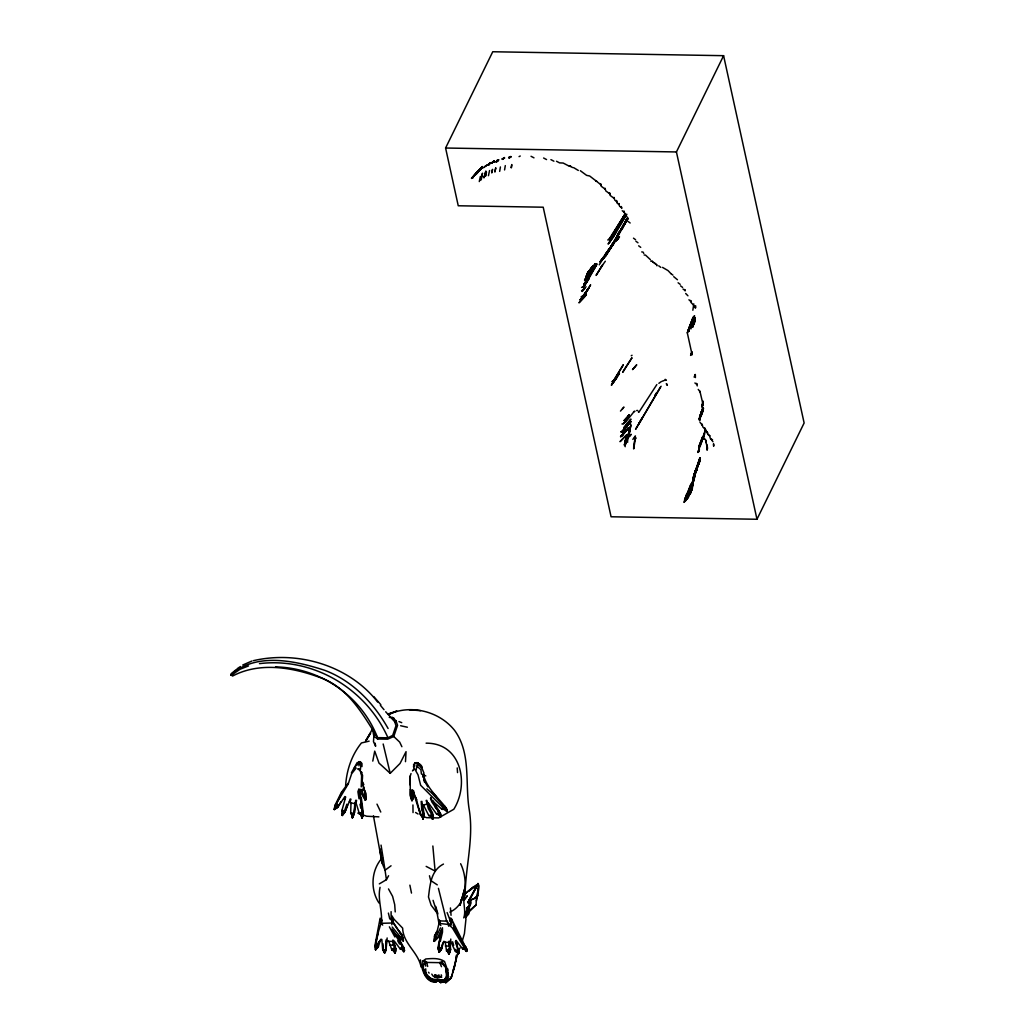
<?xml version="1.0" encoding="UTF-8"?>
<svg xmlns="http://www.w3.org/2000/svg" width="1035" height="1035" viewBox="0 0 1035 1035"><rect width="100%" height="100%" fill="white"/><g stroke="black" fill="none" stroke-linecap="round" stroke-linejoin="round"><path stroke-width="1.5" d="M345.703 796.937L341.744 811.142L342.236 815.451L344.965 809.758M424.531 782.305L423.625 775.914M413.457 766.754L414.699 763.106L418.049 763.015L421.905 768.061L423.975 773.145L422.668 777.026M443.808 965.707L442.23 961.256M361.965 766.599L361.978 763.468L359.934 761.657L358.213 762.407L356.299 765.589M700.19 457.845L694.149 475.091L700.126 458.621L698.327 464.883M702.558 410.403L700.255 418.036M699.104 451.609L699.142 449.332L699.311 450.988M409.951 776.198L410.093 784.892M628.905 436.175L629.345 432.798L628.905 435.58M342.417 815.476L342.197 813.717M701.821 414.737L702.066 410.235L701.251 415.19M354.229 813.238L352.392 817.883L352.068 812.773M427.675 966.444L426.549 961.955L424.712 961.916L425.734 966.121M380.557 939.858L378.461 946.275L375.511 949.807L375.705 947.594L374.774 946.378L380.13 918.148M359.029 798.787L357.903 791.723L358.783 789.304L365.213 800.003L365.096 796.665M378.616 941.746L377.646 944.929L378.461 946.275L375.55 949.794L375.446 945.395L378.098 933.324M435.088 974.672L435.774 975.591L438.749 975.643L435.774 975.746L435.903 974.905M462.05 941.837L464.43 933.57L465.944 919.132L465.038 913.983L466.901 912.249L467.587 909.933C465.866 905.638 473.862 906.039 469.942 899.324L478.002 883.502L469.502 899.195L470.11 903.659M449.022 954.192L450.613 949.574L449.992 942.083M699.764 459.838L697.254 467.859M386.844 941.074L386.068 949.612C383.649 958.669 387.077 942.963 386.301 941.074L387.569 940.517L388.824 941.371L391.929 950.13L393.572 950.829L395.008 953.287L395.228 948.021L392.977 940.065M415.966 763.351L417.001 762.627L417.674 763.416L417.532 766.624L420.909 769.742L421.413 774.012L425.799 775.914M458.751 950.777L459.152 952.071L458.039 954.361L457.664 952.95L455.426 951.424L450.652 941.527L450.768 939.043M362.379 779.368L362.573 775.383L361.409 772.291M465.452 917.683L468.79 913.905L469.373 911.537L476.139 904.81C476.035 897.837 478.584 891.096 478.351 883.929L478.002 883.502M476.333 900.903C480.952 879.957 480.615 881.031 465.103 893.748C461.701 901.42 466.617 910.166 463.745 917.89M405.487 761.657L406.043 751.669L400.053 763.442L390.208 773.339L378.991 763.08L374.722 751.138L372.781 761.1M413.689 790.908L414.052 794.764L412.085 800.805L412.124 797.416M360.206 771.541L361.111 762.42M477.937 888.677L477.523 895.78L473.59 898.975L469.269 900.308L473.59 898.975L477.924 895.844M361.228 786.898L361.629 775.771L360.672 772.718M410.572 790.352C410.675 804.337 414.272 802.125 412.68 790.21L411.141 790.391L412.046 799.253M439.099 948.487L439.332 944.774M449.203 941.061L448.957 944.813L450.613 949.574L448.97 954.192M707.19 448.892L707.358 446.758L707.099 450.186L707.241 447.146L707.552 448.854M386.159 939.741L385.9 948.163L384.709 953.093L382.704 949.807L381.837 939.469L380.945 939.211L378.37 943.597L377.749 947.711L374.774 946.378L376.585 945.175M469.075 911.744L469.308 905.987M358.873 765.835L360.167 762.174L358.977 761.631L356.959 765.007M692.842 484.833L688.197 497.9M342.404 815.451L344.797 812.359L349.351 801.543L350.981 802.811L350.684 813.51L351.784 814.623C353.271 825.024 355.354 801.737 355.691 800.249M356.583 800.327L356.092 803.018L359.468 813.963C361.914 813.782 361.28 820.406 362.78 816.499L361.745 806.899M403.741 951.618L402.266 947.012L403.766 947.53L404.517 950.415C403.753 953.908 402.499 947.995 400.247 948.991L394.451 941.268L392.873 940.479C391.993 945.136 396.741 948.888 395.034 953.274M627.365 440.69L629.526 428.684L628.801 432.514L629.138 429.318M354.979 806.77L354.746 812.436M423.25 968.527L423.587 964.542L426.329 962.434L439.746 962.654L444.015 964.892C446.952 969.303 448.879 975.358 446.072 980.287L444.313 981.542L439.034 980.753C430.858 984.311 424.169 975.953 423.25 968.527C425.773 978.994 434.907 981.697 444.157 980.365L446.421 976.781L446.279 968.915M699.324 461.908L695.119 473.81M421.154 801.426L421.452 804.13L423.38 804.971L428.826 815.58L430.948 816.369L432.488 819.228L432.695 815.994L428.322 808.633L426.963 803.082L428.8 803.432L436.524 813.924L439.72 815.58C441.841 819.397 439.603 811.052 437.559 810.418M430.845 797.325L431.828 800.391L442.061 809.357L444.416 809.448L446.965 811.44L446.408 808.257L444.701 806.11C436.873 796.458 426.071 786.91 423.406 774.271M361.836 817.818L363.272 812.941L361.215 797.092M695.197 376.015L695.326 374.657L695.416 377.581M421.814 807.805L423.302 812.967L423.186 818.905L421.4 814.674M467.212 915.341L469.075 910.166M700.126 459.178L699.893 461.584L700.242 457.975M465.103 893.748C465.789 865.726 473.823 837.91 469.269 809.965C464.831 783.482 471.404 753.493 454.637 730.451C439.513 711.343 410.791 703.994 388.72 714.422L396.832 711.058L387.814 714.008M695.662 305.752L695.416 308.197L694.045 305.907L695.675 307.266L693.592 305.726M693.98 478.675L693.722 481.133L695.106 474.729M456.668 950.816L458.246 954.373L458.971 951.915L455.659 940.841M696.891 468.299L696.646 470.602L697.564 465.815L696.219 470.77M713.516 446.007L713.542 443.756L713.891 445.943M395.655 951.902L395.823 948.603L393.649 941.074M441.221 974.841L441.583 975.902L440.121 976.846L435.114 976.768L432.979 975.966L431.789 974.103M701.95 405.979L702.804 402.24M441.647 931.5L438.568 944.373L438.103 948.797L439.047 952.226L441.298 949.69L441.867 945.304L443.924 941.281L445.27 942.277L446.551 951.036L450.07 951.126L449.061 946.093L449.488 942.406L450.652 941.527M451.687 976.419L455.038 964.995L456.383 955.176M345.599 786.38C346.402 770.764 351.538 755.188 361.448 742.949L369.12 741.151M691.005 328.884L691.678 324.602M504.575 169.947L505.3 165.6M625.981 436.692L625.606 439.81L626.136 436.175L625.308 436.408M352.392 817.883L354.216 811.595L354.837 803.082M499.672 171.383L500.41 166.958M692.557 487.563L691.742 490.474M457.599 950.246L458.156 954.348L458.828 952.303L455.4 941.759L456.099 940.492L462.826 949.16L465.983 949.134L466.604 951.385L467.057 950.117L451.299 918.524L449.85 917.89M439.681 948.37L439.306 952.252M386.818 940.44L387.155 937.969M447.43 975.824L447.832 972.835M625.916 437.65L624.493 445.49L626.615 435.386M412.499 799.214L412.978 793.91M362.134 817.896L363.013 813.678M403.922 951.644L403.495 948.215L391.748 929.158L398.048 937.063L403.314 940.841L402.175 934.825L399.07 931.008M466.28 913.271L465.879 917.269L465.491 916.35L468.415 913.362M629.306 433.005L628.905 435.774C630.199 428.141 627.857 439.978 628.918 434.648M692.428 327.358L694.77 318.948M438.09 813.161L440.535 817.158L440.405 814.351L431.918 802.06L430.444 798.373M447.508 949.483L446.551 951.036L447.935 951.721L448.711 954.154L449.112 951.256L450.212 951.437M698.651 447.948L705.547 430.068M628.866 433.587L628.84 434.959M479.283 181.578L480.356 176.493M488.455 175.678L489.555 170.516M464.327 946.896L466.035 946.934L466.669 951.359L464.728 949.393M625.8 438.581L626.033 436.214M455.555 962.201L456.5 956.508M690.164 326.465L693.942 317.163L688.404 331.51M345.496 810.935L347.488 805.165M480.706 180.064L481.948 174.643M694.977 473.655L694.472 476.605L696.671 468.519M455.322 963.352L452.877 972.046M417.467 763.507L416.135 769.885M450.898 925.355L452.282 922.056L451.299 918.524M365.213 800.003L365.51 794.324L362.832 784.09M422.953 818.918L424.039 813.652L422.422 804.208M449.526 952.847L449.889 948.953L448.621 948.927M694.627 321.277L694.951 319.517L695.171 320.876M451.868 976.238L452.36 973.676M440.276 941.527L442.501 932.082L442.45 927.761L437.909 937.749L434.092 941.307L434.48 936.119L437.404 930.193L439.681 920.529M699.117 450.484L699.414 448.983M700.061 446.46L704.524 433.937M389.289 717.423L392.278 717.449L395.887 720.632L397.582 725.302L393.753 736.506L387.633 739.171L377.633 739.003L377.542 737.632C362.496 713.749 347.592 686.567 318.625 677.032C291.404 667.096 259.267 661.96 232.603 676.023L230.87 674.781L231.284 673.617L236.122 669.671M340.916 801.776L337.552 807.572L334.279 809.525L334.952 805.333L341.653 791.904M362.936 794.595C370.426 811.97 361.616 781.244 362.159 780.364M628.646 436.007L630.237 429.603M699.375 461.933L699.776 460.006M382.083 920.063C379.185 929.417 375.188 940.168 375.55 949.794M342.184 815.386L343.465 810.47M362.729 812.1L361.745 811.919L362.004 817.87L360.866 813.394M690.63 493.527L691.781 489.18M693.217 481.482L695.093 475.453M701.523 412.745L702.713 408.088M693.372 322.532L692.661 325.792L694.356 319.996L692.92 326.504L694.873 318.741M352.288 817.857L352.896 814.26L353.634 814.39M693.398 322.092L692.674 325.365L694.847 318.043M626.33 436.447L626.46 435.851M692.48 485.984L692.92 483.966M693.812 303.915L692.842 310.241M440.47 936.067L438.103 948.797L441.298 949.69L443.679 941.734M413.754 768.669L414.31 766.34M463.175 947.711L462.826 949.16L465.931 947.931L453.589 927.282M694.64 318.767L693.76 322.364L694.886 318.314M702.39 409.963L701.523 413.534L703.347 407.868M375.589 948.565L377.659 945.421M694.019 476.85L696.878 468.622M703.14 402.11L702.493 404.672L702.881 400.946L703.27 405.681M627.184 438.711L628.439 433.807M689.271 494.898L692.027 486.385M629.215 433.484L630.988 424.906L628.982 433.057M683.954 502.35L686.865 493.501M692.79 324.589L693.851 320.617M686.787 499.362L689.827 490.267M685.377 500.837L688.495 491.586M481.003 178.369L482.517 173.207L481.262 179.624M439.694 951.1L440.858 947.659L441.686 948.422L439.293 952.226L438.374 948.125L439.759 947.594M699.621 458.932L698.483 463.072L699.867 458.492M702.286 409.485L700.397 416.225L702.286 409.485L700.811 414.285M689.724 494.678L692.816 485.117L688.792 495.571M458 952.821L452.554 972.383M700.048 416.652L702.998 408.036L699.492 419.99L699.699 416.652L701.342 412.189L699.324 419.227L702.597 408.954L699.44 418.295L699.647 420.753L699.699 416.652L703.011 408.165M695.028 318.961L694.097 323.877L695.093 318.689M690.345 492.324L691.652 487.847M693.709 479.852L691.561 487.149L693.709 479.852L692.208 484.716M365.523 799.964L365.924 793.327L364.204 789.563M440.535 817.158L440.923 814.17L432.708 800.508M694.252 320.268L694.951 317.939M697.706 464.443L696.309 469.075L698.987 460.717L696.18 469.036M380.065 887.344C377.374 899.169 382.639 911.305 381.397 923.311L382.691 925.096M692.117 354.837L687.305 332.804L694.032 316.05M695.222 472.089L696.646 467.38M349.351 801.543L350.128 799.046M687.227 499.168L692.92 483.319M411.024 773.572L410.093 776.599L410.248 787.726M699.725 446.46L704.201 434.415M684.394 502.143L691.044 483.875L684.575 499.97L686.878 494.174M688.081 496.321L689.646 491.34L687.447 496.929L692.816 483.604M685.817 500.655L692.777 481.754L686.05 498.378L688.353 492.582L686.735 497.68M699.945 457.975L697.396 466.073L699.945 457.975L698.107 463.512M692.933 480.266L697.331 468.363M699.104 448.673L697.901 452.476L700.372 445.024M699.078 460.756L699.932 458.104M391.76 924.747L392.459 922.612L391.139 918.472L391.101 911.654M705.003 429.861L703.645 438.956M689.155 493.333L692.726 483.63M423.25 818.892L424.039 813.652L423.302 812.967M693.877 475.324L700.035 459.514M694.834 318.935L693.01 326.879M446.421 976.781L444.093 980.248L435.593 980.145L432.332 980.054L427.753 976.458M418.864 765.421L419.434 764.697M695.041 472.167L700.333 458.608M687.305 332.804L689.672 326.154M691.057 491.573L692.001 488.908M694.951 319.595L694.174 324.253M380.854 919.093L379.78 922.056L381.372 924.164M697.383 466.927L699.375 461.429M695.222 317.9L692.842 326.129L694.744 319M434.674 939.987L434.247 941.371L438.736 936.714L441.415 930.698M345.185 808.84L346.919 804.156M350.037 801.776L350.994 799.162M700.76 415.902L703.554 408.385M698.819 462.774L699.945 459.747M692.014 351.615L690.591 355.432L691.729 352.417M693.191 317.215L688.43 329.829L693.191 317.215L690.073 325.378M697.797 465.647L699.958 459.967M689.258 328.807L692.363 320.669M694.136 377.128L695.21 374.424M695.753 471.417L700.165 460.096L698.444 464.288M697.461 466.85L700.307 459.579M375.692 949.832L376.921 947.31M700.656 443.446L704.537 433.911M439.5 979.278L438.995 980.21M701.898 440.354L701.135 442.204L704.214 434.829M698.599 463.615L700.203 459.799M690.254 326.31L694.666 315.934M700.863 443.523L702.118 440.587M348.433 783.042L342.572 790.701L335.185 806.368L337.552 807.572L344.94 796.471M440.457 927.839L434.195 941.332L435.075 935.381L436.964 931.655M446.68 811.531L447.094 809.926M364.592 797.312L361.939 791.283L363.518 787.933M445.593 148.018L492.751 51.75L723.594 55.683L804.13 422.992L756.973 519.26L611.077 516.775L543.207 207.207L458.246 205.771L445.593 148.018L676.424 151.951L723.594 55.683M383.209 948.81L382.704 949.807L385.964 950.233L385.9 948.163M446.926 980.857L445.697 982.771L451.079 978.178L451.467 977.415L450.199 976.885M380.427 920.839L379.78 922.056L381.397 923.311L391.178 923.039L393.365 922.12L392.239 918.33M342.313 810.094L341.744 811.142L344.797 812.359M379.315 883.877L386.417 879.698L388.591 875.739M594.323 268.35L596.496 264.43M584.917 283.435L592.732 270.394L583.908 284.379L595.992 264.701M469.567 899.312L467.872 902.378L478.092 884.343L468.803 891.135M615.928 238.529L604.13 257.573L613.884 242.112M617.468 235.747L619.008 232.966M620.547 230.184L622.087 227.402M627.52 417.506L628.905 414.996M400.946 947.737L400.247 948.991L403.766 947.53L397.013 935.33M597.143 263.925L586.612 282.451L583.365 287.264L581.554 287.368M615.346 239.538L626.68 219.485M392.795 948.59L391.929 950.13L395.435 950.169L395.823 948.603L393.96 947.995M589.135 276.617L595.216 265.995L585.629 282.684L595.992 264.365M642.179 417.92L638.776 423.962L660.33 387.168M592.525 266.978L585.681 276.979L589.976 271.118M593.702 266.099L584.581 280.019L593.702 266.099L585.357 279.528M617.39 235.281L618.865 232.681M610.327 247.714L612.707 243.536M617.442 235.217L618.995 232.474M627.21 218.902L608.088 251.479L613.768 243.484L627.779 218.708M596.38 265.025L582.925 287.342L587.984 279.76L583.818 286.475M343.969 812.98L344.784 811.569M595.099 264.132L592.525 267.845L594.31 265.982M591.567 269.773L593.159 267.004M626.887 214.297L613.056 237.545L608.114 244.053L626.136 214.866M360.284 812.566L359.468 813.963L362.949 813.717L358.783 789.304L361.293 789.537L361.939 791.283M606.225 254.067L607.687 251.531M604.556 255.71L601.309 260.51L607.506 252.85L612.798 243.639L603.172 258.815M641.661 418.839L635.568 429.357L661.145 386.262M603.056 257.818L599.886 262.01L602.461 258.595M602.991 258.879L604.337 256.577M604.919 255.684L599.252 264.805M610.663 246.899L606.652 253.019L611.918 245.864L607.079 252.838M627.805 218.734L621.336 229.848L627.779 218.89M435.036 940.116L435.89 938.654M438.491 975.798L438.995 974.931M603.547 257.003L601.555 260.406L603.263 257.818M627.443 218.437L609.162 250.405L613.639 243.057M613.794 242.268L605.747 256.072L608.878 250.755M608.05 251.298L609.576 248.698L602.693 259.086L607.299 252.592L604.285 257.637M587.259 275.608L586.185 276.681L591.865 267.923L586.237 276.656L587.207 275.672M607.441 251.828L603.573 258.388L605.566 255.153M627.288 218.67L623.575 224.983L626.964 219.511M625.554 420.831L629.112 414.789M625.593 213.52L613.302 234.052L610.21 238.567L624.998 214.193L610.21 238.567L607.752 239.991M612.707 237.571L615.812 232.345L608.994 243.354M590.687 269.048L588.203 272.438L595.125 263.99M590.002 271.067L592.99 266.06L586.496 276.41M624.998 214.193L608.8 239.641M600.843 261.156L602.448 258.478M589.846 270.057L586.767 273.964L587.595 273.382M608.619 250.302L605.229 254.519L608.528 249.745M592.395 266.978L587.945 272.425L591.955 267.677M622.54 226.303L624.144 223.625M625.761 220.947L627.365 218.256M591.114 268L587.259 273.667M604.298 256.331L602.279 259.63L604.725 255.71M592.24 267.004L589.083 271.739L591.386 268.156M609.654 248.801L607.661 252.061L611.879 245.243M334.952 805.333L334.383 809.551L337.19 805.411M583.352 296.709L590.532 284.948L583.352 296.709L580.053 299.839L583.572 296.644L580.467 300.072L587.647 290.123L580.247 299.995L588.85 287.833L580.842 299.477L587.44 290.162L582.692 297.511M371.992 729.791L365.549 741.396L370.595 733.142L366.235 739.74M606.199 253.627L608.671 249.668M627.87 217.997L625.45 221.852L627.792 218.165M625.58 221.27L627.119 218.851M593.029 266.512L587.854 272.321L588.993 272.076L591.735 268.104M604.13 256.693L601.852 260.238L603.47 257.767M626.692 418.774L623.432 423.845L625.606 421.206M436.977 980.481L439.564 980.261M477.251 172.172L473.603 176.468L478.144 170.827L471.637 178.395L475 174.786M482.258 166.648L477.86 172.004L482.336 166.557M583.365 287.264L588.85 278.829L582.925 287.342M481.391 167.929L477.096 172.302L481.21 167.993M590.959 269.178L588.203 272.438M605.902 254.054L607.584 251.492M584.348 284.211L589.924 275.711M605.824 254.144L607.519 251.583M480.149 169.184L475.686 173.789M479.14 169.844L474.47 175.42M477.122 172.535L475.802 174.501L478.028 171.745M590.092 270.691L591.813 268.143L588.993 272.076L592.538 266.914M357.243 762.472L351.395 772.847M480.343 168.847L476.436 173.492L481.171 167.696L477.29 172.457L479.425 170.439M472.076 178.331L475.22 174.682L472.193 177.955M481.702 167.618L478.713 170.969M591.502 269.204L594.051 265.465M481.275 168.252L480.02 170.102L481.43 168.42M476.087 173.207L471.442 178.253L472.956 177.49M477.484 171.758L475.091 175.251L476.889 172.78M592.926 267.716L595.397 264.106M482.31 167.075L480.68 169.442L482.336 167.269M490.098 162.818L488.429 165.018L490.06 162.663M609.511 239.318L612.526 234.958M594.336 266.228L595.953 263.912M480.848 168.64L479.27 170.516M426.821 788.825L432.242 793.457L444.52 807.196L442.061 809.357L442.475 807.727L443.472 808.115L446.965 811.44M605.669 254.325L609.55 248.814M600.339 261.79L604.052 256.538M475.013 174.359L472.258 178.227L474.043 175.769M601.749 260.302L604.44 256.564M600.869 267.444L605.333 261.234M498.779 159.739L496.619 161.796L494.769 161.706M476.501 173.776L479.179 170.115L476.009 173.945L479.218 170.4L476.514 173.608L478.468 171.694L476.669 173.569L477.588 172.535M356.195 768.035L351.654 773.714L348.161 784.077L337.539 801.595L334.292 809.512L338.406 805.955L337.824 804.712M424.712 961.916L425.411 960.972M623.639 430.094L624.894 428.658L621.686 432.294L631.039 421.491L621.259 432.087M619.15 232.293L621.802 228.735M584.697 296.747L578.966 302.841L586.405 294.716L585.474 295.712M488.429 165.018L489.982 162.948M622.824 434.778L623.51 433.937L620.495 436.615L628.53 427.804L620.689 436.783L622.798 434.816M618.167 233.444L623.186 227.001L620.56 230.378M626.408 430.081L628.53 427.804M438.258 980.236L439.202 979.64M625.282 422.565L634.196 411.412L633.588 411.762M632.851 439.396L635.477 435.981L634.442 437.326M464.055 900.282L467.147 896.258M582.291 291.482L586.043 286.721M490.047 162.844L488.261 165.095L489.671 163.414M588.708 272.244L592.227 268.13M623.639 433.756L621.66 436.097L629.59 427.17M463.939 899.751L467.083 895.792M434.48 936.119L435.075 935.381M353.854 768.604L355.484 766.586M460.756 900.191L465.051 894.952M629.746 436.058L631.169 434.312L628.84 437.132M656.837 384.567L638.854 412.292M465.038 913.983L467.16 909.972L466.824 907.721M475.22 174.682L471.766 178.408L474.328 175.51M620.47 411.089L623.924 407.065L622.229 409.291M509.375 158.083L510.785 156.401M468.984 911.111L476.139 904.81M458.673 949.664L460.083 948.034M489.633 163.426L487.679 164.927L489.141 164.28M626.576 434.803L620.03 441.673L624.635 436.964M413.47 764.904L416.096 762.601M613.082 381.372L623.342 364.721L614.182 379.961L611.879 381.76L612.862 381.553M490.318 162.896L488.429 164.63L490.292 163.181M616.265 240.586L618.361 238.309L614.751 241.815L617.365 239.499L616.213 240.625M475.026 174.98L477.031 172.819M485.803 165.936L483.85 167.579M382.484 857.627C371.216 869.607 369.961 889.427 379.03 903.025M439.409 980.236L442.294 980.054M582.964 295.984L584.115 294.755L581.631 297.459L583.52 295.428L581.101 296.89L582.149 296.566M470.33 905.651L466.94 907.824L468.648 906.789M595.694 264.572L593.922 266.37L594.983 265.322M275.543 666.889C320.307 667.847 361.422 695.805 377.542 737.632L387.983 737.813L392.718 735.342L395.978 725.755L394.762 721.783L395.887 720.632M480.693 169.028L482.53 167.191M492.647 162.275L494.303 160.697L491.599 163.168L489.257 163.633M230.87 674.781C256.305 652.011 295.518 660.783 324.861 670.369C352.482 680.797 373.855 703.166 388.099 728.498M412.473 770.946L413.677 769.807L413.03 770.143M464.78 894.033L473.461 886.891M464.896 914.06L466.901 912.249M582.938 290.305L584.62 288.532L581.528 290.848L582.576 290.512M493.462 161.719L491.599 163.168L493.462 161.719L492.324 162.107L495.092 161.589L493.009 161.68M443.459 864.07C430.845 870.513 430.094 884.705 428.477 896.983L431.142 905.211L436.796 912.611M231.219 675.363L240.094 669.244L248.542 665.932M661.223 381.656L658.868 383.299M451.467 977.415L445.697 982.771M631.259 355.768L632.049 355.277M391.049 865.79L385.059 870.202L386.417 879.698M438.064 978.735C430.172 981.879 425.553 973.198 422.849 967.337L422.823 961.114L425.786 958.966C432.061 958.475 439.021 957.737 444.52 961.476L447.612 970.3M444.882 979.356L446.525 978.217M444.416 809.448L445.399 808.801C447.793 813.963 446.965 808.684 444.52 807.196M237.067 668.778L240.443 666.54M444.157 807.235L446.24 808.374L447.029 810.082M443.407 806.511L444.701 806.11M480.111 169.507L481.391 168.692M485.945 165.794L487.226 164.992L484.69 166.57M445.697 810.379L446.344 809.965M481.521 168.019L483.293 167.476L482.103 167.541M497.33 160.761L498.547 160.076L497.059 160.231M502.247 159.338L504.692 157.954L501.962 158.808M625.489 436.317L626.123 436.55M635.024 411.193L634.17 411.568M508.897 157.954L511.277 156.712L508.625 157.411L509.505 157.423M449.837 912.107C467.51 904.448 468.105 878.909 460.627 863.733M519.053 156.621L520.243 156.013M439.978 922.909L438.956 923.401L440.858 925.588M403.107 950.44L404.517 950.415M436.524 813.924L438.982 812.798M398.63 936.028L403.404 940.776M437.313 980.248L435.942 979.679M447.12 912.585L451.273 923.272L448.582 924.462L438.956 923.401L436.964 912.43L433.07 900.334M242.695 665.052L251.854 661.042M663.474 380.802L661.999 381.255M664.198 380.401L666.372 380.246L665.194 379.327M440.121 980.443L442.333 979.692M438.4 811.349L439.345 811.026M439.72 815.58L440.651 815.295M422.823 961.114L423.858 960.816M403.081 940.854L402.356 938.085M704.499 439.073L704.887 439.099M414.699 763.106L418.049 763.015M253.303 660.692C297.782 650.355 349.131 665.427 377.659 702.053M466.811 948.707L465.931 948.823L466.41 951.398M423.38 804.971L427.144 804.104M423.483 817.314L422.435 817.521L420.456 814.687L412.68 790.21L416.652 799.757M430.948 816.369L432.695 815.994M428.826 815.58L431.983 814.894M636.654 410.559L637.444 410.403M465.659 950.259L466.462 950.104M393.442 949.302L394.154 950.492L395.538 950.337M431.414 813.95L433.057 815.632L432.488 819.228M441.725 977.273L434.389 977.143M440.599 980.52L441.88 980.352M394.995 953.248L394.154 950.492M423.535 817.521L422.836 815.735M365.264 799.977L365.096 798.451M411.852 800.754L409.976 795.087L410.274 788.735L411.283 792.124M259.487 663.629C313.359 657.07 366.183 688.65 387.983 737.813M435.192 976.108L437.611 976.018M457.263 949.38L458.427 949.354L458.427 951.087L455.426 951.424L455.672 949.354M416.07 798.024L420.456 814.687L423.561 815.062L421.737 809.357L421.452 804.13M457.664 952.95L458.751 952.95M442.036 982.28L444.623 982.28L446.745 980.96L448.22 978.114L447.741 968.863M393.572 950.829L395.499 950.829M388.824 941.371L393.015 941.384M389.587 945.084L393.3 945.11M378.875 816.861L366.662 816.227L357.799 813.096M442.23 962.214L440.147 962.188L439.94 963.016L441.466 966.677M531.033 156.285L533.982 157.838M543.608 158.006L546.558 159.571M550.93 159.636L553.893 161.201M556.507 161.253L559.573 162.883L563.156 163.038L568.875 166.001M573.584 167.592L578.306 170.452M650.717 261.143L651.597 261.156M653.68 262.709L652.166 261.092L652.632 261.933M655.75 264.248L654.249 262.618L654.715 263.472M621.957 423.962L622.824 423.975M445.309 946.003L449.061 946.093M445.27 942.277L449.488 942.406M447.935 951.721L449.876 951.786M436.214 982.189C424.738 982.72 421.801 968.812 420.443 959.898M394.193 951.773L395.422 951.812M439.073 951.036L439.991 951.062M384.101 951.67L385.292 951.721M407.376 727.23L400.623 725.742M385.408 950.686L384.697 950.66L384.606 953.119L383.662 949.496M409.291 709.751L420.495 710.67M644.145 254.985L645.504 255.102L650.381 259.63M570.621 166.027L569.198 165.885L572.704 167.579M355.38 802.94L356.092 803.018M670.965 273.667L672.944 275.129M641.726 251.919L643.058 252.087L643.809 253.459M662.542 267.392L668.054 270.614L670.874 273.576M426.11 743.169C461.416 742.949 469.463 784.051 453.809 809.266L438.646 817.922L426.64 817.676L422.927 816.369M658.713 265.814L660.796 267.366M360.141 769.238L357.748 768.85L359.404 770.04M362.78 816.499L361.551 816.266M439.034 952.213L438.866 950.997M678.106 282.775L680.189 284.327M680.525 285.841L682.608 287.394M638.647 245.812L640.73 247.365M375.679 948.565L376.585 948.746M375.705 947.594L377.115 947.905M694.899 382.989L696.917 384.412L696.529 383.377L697.241 385.926M712.52 439.681L710.592 439.073L709.324 435.295L709.881 435.851L707.888 434.493M350.684 813.51L354.177 814.299M351.784 814.623L353.698 815.062M350.981 802.811L355.121 803.807M633.485 238.166L635.568 239.719M635.904 241.233L637.974 242.785M342.158 813.613L343.31 813.937M342.87 812.501L343.555 812.695M673.72 276.656L677.446 279.748M432.708 819.151L432.656 813.148L429.331 807.391L428.141 803.134M445.399 808.801L442.851 807.416L420.663 785.306L418.024 774.853L414.763 769.031M628.077 221.438L630.16 222.991M624.998 215.345L627.081 216.884M417.674 763.416L420.339 764.451L422.073 766.754M683.009 289.037L685.028 290.46L684.601 289.502L685.105 290.835M398.967 721.576L401.735 722.663M622.242 210.752L624.325 212.304L624.053 211.062L624.493 213.068M357.851 763.507L359.003 763.972M605.682 190.815L609.848 193.907L609.524 192.769L610.003 194.671M617.08 203.106L619.163 204.658L618.865 203.481L619.331 205.409M610.171 195.434L614.337 198.526L614.014 197.4L614.505 199.289M619.499 206.172L621.582 207.725L621.272 206.547L621.75 208.475M614.674 200.04L616.756 201.592L616.433 200.428L616.925 202.355M688.935 299.788L690.927 301.521L690.578 300.435L691.018 301.897M601.18 186.209L605.346 189.301L605.009 188.202L605.514 190.052M392.278 717.449L394.063 718.238M580.363 170.723L586.612 175.368L589.639 175.976L600.856 184.683L600.481 183.635L601.012 185.446M417.001 762.627L421.4 766.159M335.288 808.361L336.259 806.783M465.983 949.134L464.443 947.982L452.424 927.994L448.582 924.462L446.46 920.477L438.426 888.34M334.822 808.076L335.676 808.503M685.688 293.487L687.939 295.803M426.161 866.386L435.101 871.056L432.85 845.996M691.186 302.66L693.424 304.963M335.262 806.925L336.556 807.611M702.726 426.847L704.977 429.15L704.693 427.934L707.733 433.743M443.148 805.476L446.24 808.374M343.892 798.891L344.681 799.369M439.241 981.646L440.949 982.694L440.328 982.267M415.591 812.488L418.024 814.002M437.275 884.873L430.638 880.462L429.46 875.765M699.983 422.267L702.403 425.333L702.105 424.117L702.571 426.097M372.807 730.335L373.816 736.17L377.633 739.003M698.237 389.406L700.268 392.019L699.88 391.126L702.687 403.029M469.735 903.697L467.833 902.261L469.968 905.547M464.016 948.151L466.487 951.398M440.91 982.694L439.034 980.753M711.769 439.681L711.136 439.163L712.973 441.764M418.218 764.425L421.801 767.608M401.735 948.319L403.818 951.644M431.996 792.435L436.485 796.756M361.189 771.812L361.849 772.446M401.696 938.512L392.187 927.024M394.762 721.783L385.693 711.769M417.558 763.131L419.084 764.774M393.753 736.506L399.691 742.121L401.89 746.714M373.777 696.607L380.828 704.706M380.401 705.327L384.024 709.699M435.075 974.866L435.774 975.746M428.503 972.253L429.15 973.094M401.438 934.76L393.494 922.793L392.588 919.196M435.101 806.834L436.731 809.228M359.934 761.657L361.099 765.124M421.685 815.515L422.151 816.227M423.613 779.614L427.843 786.807M391.76 915.652L394.089 919.326L402.641 928.11C403.055 943.648 418.282 952.109 421.064 966.975M453.149 925.057L455.361 928.693M394.917 936.998L389.38 926.855M397.699 940.802L399.601 944.088M656.798 265.025L656.319 264.197L656.966 265.788M445.826 808.645L446.758 810.25M449.552 920.257L451.273 923.272M388.5 888.923L392.601 896.375L394.697 904.59L395.228 911.913M397.207 935.756L404.362 950.479M362.483 781.93L363.841 784.595M376.986 804.13L380.764 812.035M349.843 800.715L351.163 803.535M391.101 919.701L401.774 935.562L403.378 940.763L402.925 937.93M706.245 442.876L705.637 440.263L707.06 446.577M433.057 815.632L427.403 802.539M448.013 950.195L448.802 954.192M373.441 815.852L382.083 863.035L385.059 870.202L381.048 845.116M394.296 948.914L394.995 951.928M419.253 809.318L421.18 815.075M431.737 815.968L432.669 819.254L432.397 815.735M426.148 800.443L426.963 803.082M445.645 970.106L446.784 973.857M452.618 941.798L453.679 945.343M435.722 906.401L437.909 913.918M414.401 764.477L414.841 765.991M383.17 743.997L390.208 773.339M426.821 800.34L427.546 802.875M466.474 948.694L466.863 950.169M422.603 817.521L423.108 818.918L422.681 817.456M629.202 429.861L627.132 441.557L627.158 439.577L627.702 442.204M706.064 442.023L705.495 439.448M388.384 913.077L389.768 918.976M706.646 444.791L706.97 446.201M706.698 444.985L707.021 446.396M706.776 445.361L707.228 447.34M676.424 151.951L756.973 519.26M634.274 448.362C632.32 445.723 637.107 433.044 635.089 439.81L635.606 437.572L633.653 448.931L633.756 445.425L633.938 446.848M625.205 446.706L624.597 443.924L624.868 445.179M359.999 804.273L360.866 808.322M455.982 940.517L456.901 945.007M409.873 885.158L411.49 893.076M374.541 732.547L375.006 735.044M360.814 798.49L361.629 805.437M627.132 439.358L627.391 440.781M403.094 939.573L403.314 940.841M375.175 743.208L375.627 746.274L373.493 741.681L373.816 736.17M382.083 863.035L380.052 848.972L381.178 859.904M382.937 943.752L383.364 947.995M638.427 411.27L638.504 412.124M450.432 907.941L451.053 915.302M439.306 919.817L439.642 923.867L440.198 920.904L447.314 921.176L448.673 926.221M421.931 801.375L422.112 804.079M630.393 423.224L630.47 424.699M457.224 767.931L457.535 772.602M469.217 905.806L469.411 908.885M466.255 911.123L466.41 914.164M360.051 789.589L360.348 795.915M425.721 968.825L425.902 973.508M412.939 804.958L413.03 812.579M701.95 406.186L701.898 407.182L702.079 404.814L701.95 406.186M703.14 407.803L702.907 411.736L703.14 407.803M625.748 442.967L625.658 444.261L625.916 440.832L625.748 442.967M511.381 167.165L511.277 167.929L511.782 164.552L511.381 167.165M484.108 177.05L483.953 177.904L485.894 171.047L484.108 177.05M495.015 171.176L494.859 172.043L495.791 167.799L495.015 171.176M491.819 172.69L492.505 169.494L491.819 172.69M485.557 175.471L485.389 176.364L486.45 171.849L485.557 175.471M689.62 327.797L688.78 331.446L689.62 327.797M625.515 440.315L624.519 444.571L625.515 440.315M691.652 488.145L690.811 491.664L692.92 484.471L691.652 488.145M464.663 888.832L460.032 905.25L464.663 888.832M693.424 478.545L692.312 482.62L694.485 475.272L693.424 478.545M689.556 491.819L688.314 496.166L690.966 487.834L689.556 491.819M694.33 473.72L693.062 478.092L695.74 469.735L694.33 473.72M702.597 408.954L701.031 413.224L702.7 408.954M700.773 441.609L698.845 446.641L702.636 436.899L700.773 441.609M592.99 266.021L588.876 272.192L593.016 265.982M595.099 264.223L593.598 266.719L595.112 264.236M625.619 367.451L622.708 372.302L632.01 357.735L625.619 367.451M598.89 270.769L596.095 275.401L602.564 265.089L598.89 270.769M655.867 394.076L654.806 395.758L656.824 392.55L655.867 394.076M619.409 373.531L611.439 385.085L619.409 373.531M613.768 243.484L608.502 251.35L613.768 243.484M617.132 377.089L611.75 384.632L617.132 377.089M627.727 424.803L622.397 431.543L621.039 431.686L622.397 431.543L630.845 421.349L627.727 424.803M627.482 423.263L623.937 427.61L630.949 419.097L627.482 423.263M504.187 157.566L502.751 159.403L504.239 157.566M619.447 236.937L617.08 239.822L619.447 236.937M629.112 415.074L624.131 420.533L629.112 415.074M634.972 366.778L632.501 369.611L636.732 364.799L634.972 366.778M489.49 163.853L487.977 165.134L489.49 163.853M498.055 160.671L496.515 161.745L498.055 160.671M596.6 181.216L595.888 180.607L596.6 181.216M667.006 384.567L666.32 383.61L667.368 385.343L667.006 384.567M707.578 433.07L707.164 431.983L707.578 433.07M626.175 436.641L626.136 436.666M691.949 354.074L691.794 353.31L691.949 354.074M628.879 435.282L628.814 434.377L628.879 435.282"/></g></svg>
